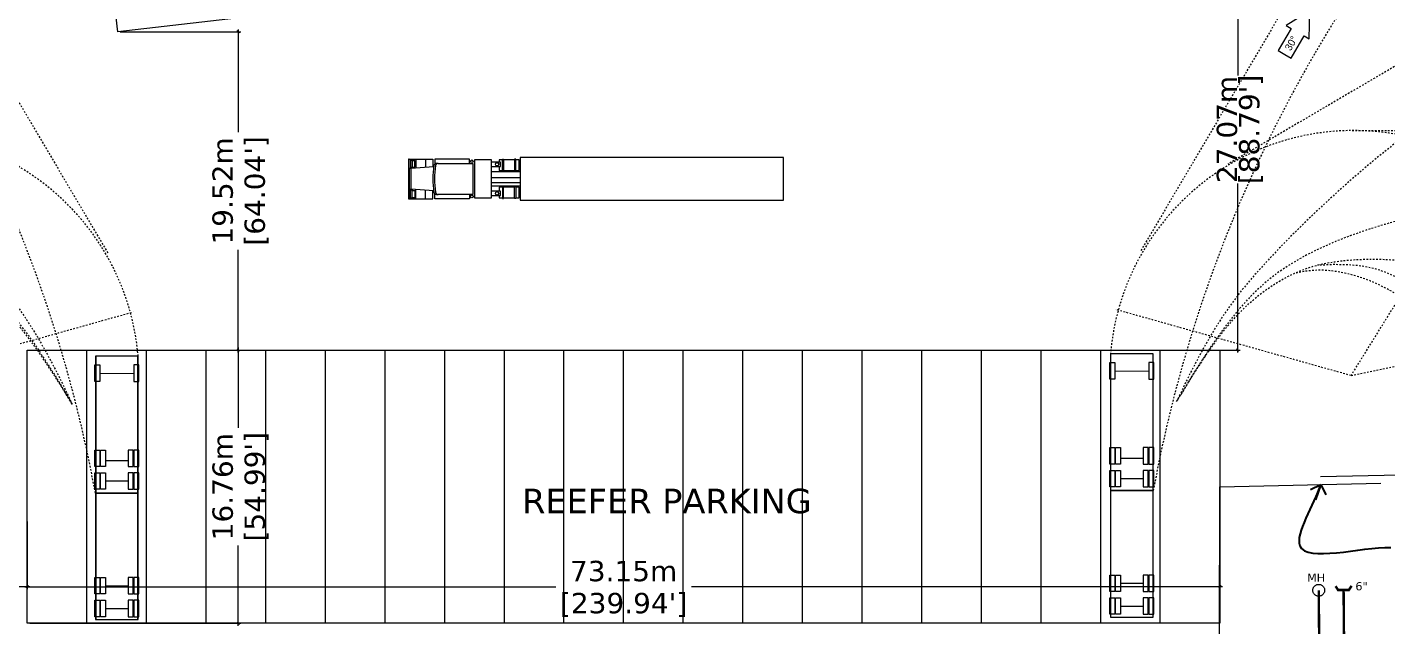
# Model space of a CAD drawing. Header units: metres. Extents: x 587 to 1372, y 780 to 1385.
# Drawn here: x 927.8 to 1011.2, y 855.9 to 892.7 of the extents above; entities that cross this region are included whole.
import ezdxf
from ezdxf.enums import TextEntityAlignment as Align

# ---------------------------------------------------------------- set-up
doc = ezdxf.new("R2010")
doc.units = ezdxf.units.M
for name, pattern in [('DASHDOT', [25.4, 12.7, -6.35, 0, -6.35]), ('DIVIDE2', [15.875, 6.35, -3.175, 0, -3.175, 0, -3.175]), ('HIDDEN', [0.375, 0.25, -0.125])]:
    doc.linetypes.add(name, pattern=pattern)
doc.layers.get('DEFPOINTS').update_dxf_attribs({"lineweight": 5})
for name, color, linetype, lineweight in [('SP_DET-TRUCK TURNING DIAGRAM', 81, 'Continuous', 5), ('SP_NEW FENCE', 171, 'FENCELINE2', 13), ('SP_PARKING', 160, 'Continuous', 9), ('SP_SERVICES_SAN_EXIST', 104, 'DIVIDE2', 13), ('SP_SERVICES_WATER_MAIN_EXIST', 104, 'DASHDOT', 13), ('SP_TEXT NEW', 32, 'Continuous', 15), ('SP_VEHICLES', 7, 'Continuous', 15), ('ST-GRID DIMS', 7, 'Continuous', 5)]:
    doc.layers.add(name, color=color, linetype=linetype, lineweight=lineweight)
doc.styles.add('DIMS BUILDING', font='verdana.ttf', dxfattribs={"height": 0.5})
doc.styles.add('SITE DIM TXT', font='verdana.ttf', dxfattribs={"height": 1.25})
doc.styles.add('SITE TEXT', font='GOTHIC.TTF', dxfattribs={"height": 60})
doc.linetypes.add('FENCELINE2', pattern='A,6.35,-2.54,[132,ltypeshp.shx,S=2.54,R=0,X=-2.54,Y=0],-2.54,25.4', length=36.83)
doc.dimstyles.new('MGC Dims GRID', dxfattribs={"dimtxt": 1.25, "dimasz": 0.15, "dimexe": 0.15, "dimexo": 0.15, "dimgap": 0, "dimtad": 0, "dimzin": 0, "dimdsep": 46, "dimtxsty": 'SITE DIM TXT', "dimblk": 'OBLIQUE', "dimcen": 0.15, "dimdle": 0.15, "dimclrd": 256, "dimclre": 256, "dimclrt": 256, "dimadec": 0, "dimazin": 0, "dimtfac": 1, "dimtofl": 0, "dimtmove": 2, "dimatfit": 2, "dimldrblk": 'OPEN90', "dimfxl": 1, "dimtolj": 1, "dimtzin": 0, "dimlwd": -1, "dimlwe": -1, "dimarcsym": 0})

# ---------------------------------------------------------------- blocks, each defined once
blk = doc.blocks.new('_Oblique')
at = {"color": 0, "linetype": 'ByBlock', "lineweight": -2}
blk.add_line((-0.5, -0.5), (0.5, 0.5), dxfattribs=at)
blk = doc.blocks.new('*D14')
at = {"layer": 'DEFPOINTS', "color": 0, "transparency": 16777216}
for p in [(927.8317615469253, 872.8652112296334), (940.775679354703, 872.8652112296334), (927.8317615469253, 856.1012112296335)]:
    blk.add_point(p, dxfattribs=at)
at = {"layer": 'ST-GRID DIMS', "transparency": 16777216}
for p, q in [((927.9817615469253, 872.8652112296334), (940.925679354703, 872.8652112296334)), ((940.775679354703, 873.0152112296333), (940.775679354703, 868.0928989395059)), ((940.775679354703, 855.9512112296335), (940.775679354703, 860.873523519761)), ((927.9817615469253, 856.1012112296335), (940.925679354703, 856.1012112296335))]:
    blk.add_line(p, q, dxfattribs=at)
at = {"layer": 'ST-GRID DIMS', "transparency": 16777216, "xscale": 0.15, "yscale": 0.15, "zscale": 0.15}
for p, rotation in [((940.775679354703, 872.8652112296334), 90), ((940.775679354703, 856.1012112296335), 270)]:
    blk.add_blockref('_Oblique', p, dxfattribs=dict(at, rotation=rotation))
at = {"layer": 'ST-GRID DIMS', "transparency": 16777216, "char_height": 1.25, "attachment_point": 5, "rotation": 90, "style": 'SITE DIM TXT'}
for s, insert in [('\\A1;16.76m', (939.8259144117884, 864.4832112296328)), ("\\A1;[54.99']", (941.8933422156834, 864.4832112296328))]:
    blk.add_mtext(s, dxfattribs=dict(at, insert=insert))
blk = doc.blocks.new('_Open90')
at = {"color": 0, "linetype": 'ByBlock', "lineweight": -2}
for p, q in [((0, 0), (-1, 0)), ((-0.5, 0.5), (0, 0)), ((0, 0), (-0.5, -0.5))]:
    blk.add_line(p, q, dxfattribs=at)
blk = doc.blocks.new('*D19')
at = {"layer": 'DEFPOINTS', "color": 0, "transparency": 16777216}
for p in [(933.3760250527012, 892.3893598426511), (933.3760250527012, 872.8652112296338), (940.7756793547053, 872.8652112296338)]:
    blk.add_point(p, dxfattribs=at)
at = {"layer": 'ST-GRID DIMS', "transparency": 16777216}
for p, q in [((933.5260250527011, 892.3893598426511), (940.9256793547053, 892.3893598426511)), ((940.7756793547053, 892.539359842651), (940.7756793547053, 886.2369732460148)), ((940.7756793547053, 872.7152112296338), (940.7756793547053, 879.0175978262699)), ((933.5260250527011, 872.8652112296338), (940.9256793547053, 872.8652112296338))]:
    blk.add_line(p, q, dxfattribs=at)
at = {"layer": 'ST-GRID DIMS', "transparency": 16777216, "xscale": 0.15, "yscale": 0.15, "zscale": 0.15}
for p, rotation in [((940.7756793547053, 892.3893598426511), 90), ((940.7756793547053, 872.8652112296338), 270)]:
    blk.add_blockref('_Oblique', p, dxfattribs=dict(at, rotation=rotation))
at = {"layer": 'ST-GRID DIMS', "transparency": 16777216, "char_height": 1.25, "attachment_point": 5, "rotation": 90, "style": 'SITE DIM TXT'}
for s, insert in [('\\A1;19.52m', (939.8246551774051, 882.6272855361418)), ("\\A1;[64.04']", (941.8933422156857, 882.6272855361418))]:
    blk.add_mtext(s, dxfattribs=dict(at, insert=insert))
blk = doc.blocks.new('*D20')
at = {"layer": 'DEFPOINTS', "color": 0, "transparency": 16777216}
for p in [(998.7697646494654, 899.9354610197432), (998.7697646494654, 872.8652112296334), (1002.07512374582, 872.8652112296334)]:
    blk.add_point(p, dxfattribs=at)
at = {"layer": 'ST-GRID DIMS', "transparency": 16777216}
for p, q in [((998.9197646494654, 899.9354610197432), (1002.22512374582, 899.9354610197432)), ((1002.07512374582, 900.0854610197432), (1002.07512374582, 889.7100238345606)), ((1002.07512374582, 872.7152112296334), (1002.07512374582, 883.0906484148159)), ((998.9197646494654, 872.8652112296334), (1002.22512374582, 872.8652112296334))]:
    blk.add_line(p, q, dxfattribs=at)
at = {"layer": 'ST-GRID DIMS', "transparency": 16777216, "xscale": 0.15, "yscale": 0.15, "zscale": 0.15}
for p, rotation in [((1002.07512374582, 899.9354610197432), 90), ((1002.07512374582, 872.8652112296334), 270)]:
    blk.add_blockref('_Oblique', p, dxfattribs=dict(at, rotation=rotation))
at = {"layer": 'ST-GRID DIMS', "transparency": 16777216, "char_height": 1.25, "attachment_point": 5, "rotation": 90, "style": 'SITE DIM TXT'}
for s, insert in [('\\A1;27.07m', (1001.42409956852, 886.4003361246877)), ("\\A1;[88.79']", (1002.892786606801, 886.4003361246877))]:
    blk.add_mtext(s, dxfattribs=dict(at, insert=insert))
blk = doc.blocks.new('*D28')
at = {"layer": 'DEFPOINTS', "color": 0, "transparency": 16777216}
for p in [(897.4141843222053, 862.4939296537813), (927.8317615469249, 862.4939296537813), (927.8317615469249, 858.346680820945)]:
    blk.add_point(p, dxfattribs=at)
at = {"layer": 'ST-GRID DIMS', "transparency": 16777216}
for p, q in [((897.4141843222053, 862.3439296537813), (897.4141843222053, 858.1966808209451)), ((927.8317615469249, 862.3439296537813), (927.8317615469249, 858.1966808209451)), ((897.2641843222053, 858.346680820945), (909.0132852246926, 858.346680820945)), ((927.9817615469249, 858.346680820945), (916.2326606444375, 858.346680820945))]:
    blk.add_line(p, q, dxfattribs=at)
at = {"layer": 'ST-GRID DIMS', "transparency": 16777216, "xscale": 0.15, "yscale": 0.15, "zscale": 0.15, "rotation": 180}
blk.add_blockref('_Oblique', (897.4141843222053, 858.346680820945), dxfattribs=at)
at = {"layer": 'ST-GRID DIMS', "transparency": 16777216, "xscale": 0.15, "yscale": 0.15, "zscale": 0.15}
blk.add_blockref('_Oblique', (927.8317615469249, 858.346680820945), dxfattribs=at)
at = {"layer": 'ST-GRID DIMS', "transparency": 16777216, "char_height": 1.25, "attachment_point": 5, "style": 'SITE DIM TXT'}
for s, insert in [('\\A1;30.42m', (912.622972934565, 859.2977049982452)), ("\\A1;[99.77']", (912.622972934565, 857.2290179599646))]:
    blk.add_mtext(s, dxfattribs=dict(at, insert=insert))
blk = doc.blocks.new('*D29')
at = {"layer": 'DEFPOINTS', "color": 0, "transparency": 16777216}
for p in [(927.8317615469249, 862.4939296537813), (1000.983558015386, 858.3520188800993), (1000.983558015386, 858.346680820945)]:
    blk.add_point(p, dxfattribs=at)
at = {"layer": 'ST-GRID DIMS', "transparency": 16777216}
for p, q in [((927.8317615469249, 862.3439296537813), (927.8317615469249, 858.1966808209451)), ((927.6817615469249, 858.346680820945), (960.2514643479788, 858.346680820945)), ((1001.133558015386, 858.346680820945), (968.5638552143321, 858.346680820945)), ((1000.983558015386, 858.2020188800993), (1000.983558015386, 858.1966808209451))]:
    blk.add_line(p, q, dxfattribs=at)
at = {"layer": 'ST-GRID DIMS', "transparency": 16777216, "xscale": 0.15, "yscale": 0.15, "zscale": 0.15, "rotation": 180}
blk.add_blockref('_Oblique', (927.8317615469249, 858.346680820945), dxfattribs=at)
at = {"layer": 'ST-GRID DIMS', "transparency": 16777216, "xscale": 0.15, "yscale": 0.15, "zscale": 0.15}
blk.add_blockref('_Oblique', (1000.983558015386, 858.346680820945), dxfattribs=at)
at = {"layer": 'ST-GRID DIMS', "transparency": 16777216, "char_height": 1.25, "attachment_point": 5, "style": 'SITE DIM TXT'}
for s, insert in [('\\A1;73.15m', (964.4076597811554, 859.2977049982452)), ("\\A1;[239.94']", (964.4076597811554, 857.2290179599646))]:
    blk.add_mtext(s, dxfattribs=dict(at, insert=insert))
blk = doc.blocks.new('DEGREE ARROW')
blk.add_lwpolyline([(6.864256570571525, 0.5086236483177581), (3.493845653794193, 2.326720361487856), (3.493845653794101, 1.525870944953228), (0, 1.525870944953274), (0, 0.5086236483177581), (0, -0.5086236483177581), (3.493845653794101, -0.5086236483177119), (3.493845653794193, -1.30947306485234)], close=True)
at = {"style": 'SITE TEXT'}
blk.add_attdef('DEGREE', text='', height=1, dxfattribs=at).set_placement((1.74692282689705, 0.508623648317759), align=Align.MIDDLE_CENTER)
blk = doc.blocks.new('*U56')
at = {"layer": 'SP_DET-TRUCK TURNING DIAGRAM', "linetype": 'HIDDEN', "ltscale": 0.001}
for p, q in [((11.4712317622234, 31.01242816314789), (1.83899350655156, 14.67790979958227)), ((24.14127004079091, 29.95730810960504), (7.197800911566446, 20.02326983868352)), ((14.81971018945296, 22.09290425531435), (36.29991463572151, 22.09290425531435)), ((14.75755286969434, 7.054224026647717), (17.75865072109991, 11.89188440953603)), ((14.75755286969434, 7.054224026647717), (0.3146063624808448, 11.10907765719821)), ((14.75755286969434, 7.054224026647717), (29.55637893030871, 10.17323570679309))]:
    blk.add_line(p, q, dxfattribs=at)
at = {"layer": 'SP_DET-TRUCK TURNING DIAGRAM'}
for p, q in [((0.2685219954837521, 7.348947255452003), (2.355170465718402, 7.332332054942526)), ((0.6178182178118732, 1.983780806508548), (2.005874243388462, 1.983780806508548)), ((0.6178182178118732, 0.7368263494645362), (2.005874243388462, 0.7368263494645362)), ((0.6178182178118732, -5.686089458176184), (2.005874243388462, -5.686089458176184)), ((0.6178182178118732, -7.082216237283546), (2.005874243388462, -7.082216237283546))]:
    blk.add_line(p, q, dxfattribs=at)
at = {"layer": 'SP_DET-TRUCK TURNING DIAGRAM', "linetype": 'HIDDEN', "ltscale": 0.001, "flags": 128}
for points in [[(25.71915446785715, 27.11744608053141), (23.35954822569988, 25.52565239651608), (21.38670548212735, 24.16614167025614), (19.74767527285235, 23.00561565044904), (18.38950663358787, 22.01077608579135), (17.25924860004625, 21.14832472498051), (16.30395020794072, 20.38496331671377), (15.4706604929836, 19.68739360968812), (14.70642849088767, 19.02231735259966), (13.96716195409613, 18.36194408665347), (13.24420350197147, 17.70051452307894), (12.53775447060684, 17.03777716561171), (11.84801619609493, 16.37348051798813), (11.17519001452865, 15.7073730839445), (10.51947726200092, 15.03920336721694), (9.881079274604417, 14.36871987154154), (9.260197388432289, 13.69567110065441), (8.655278189794899, 13.01447131964983), (8.05774926587219, 12.29819783905259), (7.457283454062008, 11.51459373074613), (6.843553591762202, 10.63140206661342), (6.206232516369937, 9.61636591853744), (5.534993065283516, 8.437228358401399), (4.819508075900103, 7.061732458088272), (4.049450385617774, 5.45762128948104)], [(36.65289691099315, 18.88816742241033), (33.04898002484128, 18.73150503237639), (29.99023787647934, 18.54468370396103), (27.40657524376388, 18.33086492732832), (25.22789690455147, 18.09321019264348), (23.38410763669913, 17.83488099007059), (21.80511221806341, 17.55903880977394), (20.42081542650089, 17.26884514191829), (19.16112203986813, 16.96746147666749), (17.96741188421515, 16.65677790061159), (16.82696497836446, 16.33359888603673), (15.7385363893311, 15.99345750165458), (14.70088118413059, 15.63188681617635), (13.71275442977844, 15.24441989831371), (12.77291119329016, 14.82658981677764), (11.88010654168124, 14.37392964027958), (11.03309554196676, 13.8819724375312), (10.22729979110636, 13.34129430687949), (9.4448070058354, 12.7226434652157), (8.664371432832695, 11.9918111590664), (7.864747318777745, 11.11458863495886), (7.024688910349596, 10.05676713941943), (6.122950454227293, 8.784137918975603), (5.138286197090338, 7.262492220153717), (4.04945038561732, 5.45762128948104)], [(4.049450385617774, 5.457621289480812), (4.803126514465248, 6.680966788788965), (5.472677580295795, 7.723979217089209), (6.069529976905187, 8.607337248731938), (6.605110098088517, 9.351719558068908), (7.090844337641784, 9.977804819450967), (7.538159089360079, 10.50627170722942), (7.958480747038948, 10.95779889575556), (8.363235704473254, 11.35306505938092), (8.761842449443293, 11.70962997716902), (9.15568784566176, 12.03257784703919), (9.544150850825872, 12.32387397162324), (9.926610422632393, 12.58548365355318), (10.30244551877854, 12.81937219546148), (10.6710350969613, 13.0275048999797), (11.03175811487745, 13.21184706974032), (11.38399353022419, 13.37436400737511), (11.72768959084237, 13.51695205804481), (12.06507170514806, 13.64123173702183), (12.39893457170092, 13.74875460210751), (12.7320728890611, 13.84107221110276), (13.06728135578828, 13.91973612180891), (13.4073546704426, 13.98629789202687), (13.75508753158374, 14.04230907955775), (14.11327463777161, 14.08932124220269), (14.48417589923679, 14.12854114708898), (14.8679120728923, 14.1597963986485), (15.26406912732205, 14.18256981063882), (15.67223303110927, 14.19634419681825), (16.09198975283857, 14.20060237094458), (16.52292526109272, 14.19482714677611), (16.96462552445632, 14.17850133807019), (17.41667651151238, 14.15110775858534), (17.87868144279696, 14.11224989886887), (18.35031254665296, 14.06201395662833), (18.83125930337519, 14.00060680636011), (19.3212111932587, 13.92823532256102), (19.81985769659855, 13.84510637972812), (20.32688829368931, 13.75142685235801), (20.84199246482626, 13.64740361494773), (21.364859690304, 13.5332435419939), (21.89642153807722, 13.40865356175527), (22.44257792673829, 13.27134081753798), (23.01047086253993, 13.11851250641053), (23.60724235173416, 12.9473758254403), (24.24003440057322, 12.75513797169583), (24.91598901530961, 12.53900614224517), (25.64224820219511, 12.29618753415639), (26.42595396748243, 12.02388934449732), (27.2789578997124, 11.71631909537427), (28.23194991658124, 11.35568560904539), (29.32032951807355, 10.92119803280684), (30.57949620417435, 10.39206551395478), (32.04484947486822, 9.74749719978513), (33.75178883014041, 8.966702237594518), (35.73571376997529, 8.028889774678646), (38.03202379435788, 6.913268958333902)], [(25.78962459270406, -8.812648073740093), (25.76331397802642, -7.69269137536503), (25.71705090100295, -6.682638105823571), (25.65386813442638, -5.769886855358891), (25.57679845109487, -4.941836214215073), (25.48887462380299, -4.18588477263711), (25.39312942534707, -3.489431120867266), (25.29259562852167, -2.839873849151445), (25.19030600612132, -2.22461154773373), (25.08861494767007, -1.632943652381982), (24.98716330959178, -1.061772980968271), (24.88491356503437, -0.5099031968902636), (24.78082818714938, 0.02386203645710339), (24.67386964908474, 0.5407190556761634), (24.56300042399198, 1.041864197371069), (24.44718298502085, 1.528493798145064), (24.32537980531924, 2.001804194600481), (24.19685929564184, 2.462739163443985), (24.0621136171485, 2.911232241787729), (23.92194086860218, 3.346964406844563), (23.77713914876949, 3.769616635830062), (23.62850655641341, 4.178869905957981), (23.47684119029691, 4.574405194441169), (23.32294114918477, 4.955903478496111), (23.16760453183997, 5.323045735333835), (23.01150972218056, 5.675725623874314), (22.85485624473586, 6.014687529846015), (22.69772390919024, 6.340888520680892), (22.54019252522812, 6.65528566381272), (22.38234190253024, 6.958836026673453), (22.22425185078282, 7.252496676696865), (22.06600217966661, 7.537224681314001), (21.90767269886965, 7.813977107958635), (21.74935651968372, 8.083405294009026), (21.59119995986657, 8.344937656626826), (21.43336263878336, 8.597696882919081), (21.27600417580106, 8.840805659994658), (21.11928419028663, 9.073386674959693), (20.96336230160887, 9.294562614922143), (20.80839812913291, 9.503456166989054), (20.65455129222573, 9.699190018269292), (20.50178188540303, 9.881298927314674), (20.34925190377544, 10.05096593845974), (20.19592381759685, 10.20978616748289), (20.04076009712662, 10.35935473016616), (19.88272321262048, 10.50126674228704), (19.72077563433595, 10.63711731962576), (19.55387983252876, 10.76850157796162), (19.38099827745646, 10.89701463307483), (19.20143928326797, 11.02398574811468), (19.01589453967063, 11.1496807757112), (18.82540158026677, 11.27409971586349), (18.63099793865513, 11.39724256857335), (18.43372114843805, 11.51910933383897), (18.23460874321245, 11.63970001166126), (18.03469825657885, 11.75901460204022), (17.83502722213962, 11.87705310497586), (17.63626072541228, 11.99377564242695), (17.43757405958058, 12.1089828241893), (17.23777006975251, 12.22243538201656), (17.03565160103062, 12.3338940476624), (16.83002149851745, 12.44311955288231), (16.61968260732101, 12.54987262943087), (16.40343777254202, 12.65391400906083), (16.18008983928485, 12.75500442352768), (15.94861457620937, 12.85284478783251), (15.70867944617748, 12.94689674996334), (15.46012483561208, 13.03656214115654), (15.20279113092874, 13.12124279264845), (14.93651871854672, 13.2003405356736), (14.66114798488525, 13.27325720146837), (14.37651931636356, 13.33939462126909), (14.08247309939725, 13.39815462631123), (13.77864472647525, 13.44850876247438), (13.46384961435615, 13.48770743421846), (13.13669818586277, 13.51257076064576), (12.79580086381975, 13.51991886086125), (12.43976807105537, 13.50657185396722), (12.06721023039063, 13.46934985906773), (11.67673776465381, 13.40507299526598), (11.26696109666955, 13.31056138166514)], [(36.44215105527292, -7.174037358584428), (35.15496832080134, -5.159099741702448), (34.09405265893474, -3.526569126192044), (33.22731678823038, -2.221934153370967), (32.52267342725099, -1.19068346455515), (31.94803529455385, -0.3783057010596167), (31.47131510869986, 0.2697104957969714), (31.06042558824993, 0.8078764847005004), (30.68327945176134, 1.290703624333219), (30.31298203737788, 1.763531849223909), (29.94340916158217, 2.235015397285679), (29.57362926043425, 2.704637082277259), (29.20271076999961, 3.171879717954653), (28.82972212634013, 3.636226118077502), (28.4537317655213, 4.09715909640363), (28.07380812360316, 4.554161466689948), (27.68901963665121, 5.006716042694279), (27.29859000138458, 5.454322877717459), (26.90236395714783, 5.896550983224188), (26.50034150393913, 6.33298661021945), (26.0925226417603, 6.763216009710959), (25.67890737061134, 7.186825432703699), (25.25949569049044, 7.603401130206294), (24.83428760139941, 8.012529353222817), (24.40328310333825, 8.413796352760983), (23.96672371334535, 8.806650463958249), (23.5258170166253, 9.189988358476512), (23.08201211541927, 9.562568792111051), (22.63675811197209, 9.923150520656236), (22.19150410852308, 10.27049229990553), (21.74769920731705, 10.6033528856542), (21.30679251059701, 10.92049103369482), (20.8702331206041, 11.22066549982264), (20.43918922872217, 11.50306448903393), (20.01370538288757, 11.76859400313333), (19.59354522017748, 12.01858949312827), (19.1784723776691, 12.25438641002711), (18.7682504924378, 12.47732020483454), (18.36264320156261, 12.68872632856073), (17.96141414211888, 12.88994023221039), (17.56432695118383, 13.08229736679186), (17.16761871466588, 13.26587763747193), (16.75342031380023, 13.43573876605296), (16.30033607865698, 13.5856829284985), (15.78697033929711, 13.70951230077208), (15.19192742579435, 13.80102905883541), (14.49381166820967, 13.85403537865204), (13.671227396615, 13.86233343618369), (12.70277894107494, 13.81972540739389)]]:
    blk.add_lwpolyline(points, dxfattribs=at)
at = {"layer": 'SP_DET-TRUCK TURNING DIAGRAM'}
for points in [[(2.623692461202154, 8.395684536878434), (0, 8.395684536878434), (0, 0), (2.623692461202154, 0)], [(-0.04280679537623655, 7.853565266839723), (0.2685219954837521, 7.853565266839723), (0.2685219954837521, 6.844329244064284), (-0.04280679537623655, 6.844329244064284)], [(2.66649925657839, 7.853565266839723), (2.355170465718402, 7.853565266839723), (2.355170465718402, 6.844329244064284), (2.66649925657839, 6.844329244064284)], [(-0.04280679537623655, 2.637571139959618), (0.2685219954837521, 2.637571139959618), (0.2685219954837521, 1.628335117183269), (-0.04280679537623655, 1.628335117183269)], [(0.3064894269518845, 2.637571139959618), (0.6178182178118732, 2.637571139959618), (0.6178182178118732, 1.628335117183269), (0.3064894269518845, 1.628335117183269)], [(2.31720303424845, 2.637571139959618), (2.005874243388462, 2.637571139959618), (2.005874243388462, 1.628335117183269), (2.31720303424845, 1.628335117183269)], [(2.66649925657839, 2.637571139959618), (2.355170465718402, 2.637571139959618), (2.355170465718402, 1.628335117183269), (2.66649925657839, 1.628335117183269)], [(-0.04280679537623655, 1.241444360852256), (0.2685219954837521, 1.241444360852256), (0.2685219954837521, 0.2322083380759068), (-0.04280679537623655, 0.2322083380759068)], [(0.3064894269518845, 1.241444360852256), (0.6178182178118732, 1.241444360852256), (0.6178182178118732, 0.2322083380759068), (0.3064894269518845, 0.2322083380759068)], [(2.31720303424845, 1.241444360852256), (2.005874243388462, 1.241444360852256), (2.005874243388462, 0.2322083380759068), (2.31720303424845, 0.2322083380759068)], [(2.66649925657839, 1.241444360852256), (2.355170465718402, 1.241444360852256), (2.355170465718402, 0.2322083380759068), (2.66649925657839, 0.2322083380759068)], [(2.623692461202154, 0), (0, 0), (0, -7.762645202192516), (2.623692461202154, -7.762645202192516)], [(-0.04280679537623655, -5.181471446788464), (0.2685219954837521, -5.181471446788464), (0.2685219954837521, -6.190707469563904), (-0.04280679537623655, -6.190707469563904)], [(0.3064894269518845, -5.181471446788464), (0.6178182178118732, -5.181471446788464), (0.6178182178118732, -6.190707469563904), (0.3064894269518845, -6.190707469563904)], [(2.31720303424845, -5.181471446788464), (2.005874243388462, -5.181471446788464), (2.005874243388462, -6.190707469563904), (2.31720303424845, -6.190707469563904)], [(2.66649925657839, -5.181471446788464), (2.355170465718402, -5.181471446788464), (2.355170465718402, -6.190707469563904), (2.66649925657839, -6.190707469563904)], [(-0.04280679537623655, -6.577598225895827), (0.2685219954837521, -6.577598225895827), (0.2685219954837521, -7.586834248671266), (-0.04280679537623655, -7.586834248671266)], [(0.3064894269518845, -6.577598225895827), (0.6178182178118732, -6.577598225895827), (0.6178182178118732, -7.586834248671266), (0.3064894269518845, -7.586834248671266)], [(2.31720303424845, -6.577598225895827), (2.005874243388462, -6.577598225895827), (2.005874243388462, -7.586834248671266), (2.31720303424845, -7.586834248671266)], [(2.66649925657839, -6.577598225895827), (2.355170465718402, -6.577598225895827), (2.355170465718402, -7.586834248671266), (2.66649925657839, -7.586834248671266)]]:
    blk.add_lwpolyline(points, close=True, dxfattribs=at)
at = {"layer": 'SP_DET-TRUCK TURNING DIAGRAM', "linetype": 'HIDDEN', "ltscale": 0.001}
for centre, radius, start, end in [((84.3063133014382, -14.92007122780205), 83.03408380160218, 147.6386526761316, 169.6485230624685), ((14.91750854134807, 7.11889600200584), 14.97204895944344, 359.634402272957, 175.1079806249252)]:
    blk.add_arc(centre, radius, start, end, dxfattribs=at)
at = {"layer": 'SP_DET-TRUCK TURNING DIAGRAM', "xscale": 0.45, "yscale": 0.45, "zscale": 0.45, "rotation": 59.99999999999999}
blk.add_blockref('DEGREE ARROW', (10.88664411839636, 26.64799041837978), dxfattribs=at).add_auto_attribs({'DEGREE': '30°'})
blk = doc.blocks.new('*U50')
at = {"layer": 'SP_DET-TRUCK TURNING DIAGRAM', "linetype": 'HIDDEN', "ltscale": 0.001}
for p, q in [((-8.847539301023062, 31.01242816314789), (0.7846989546487748, 14.67790979958227)), ((-12.133860408494, 7.054224026647717), (2.30908609871949, 11.10907765719821))]:
    blk.add_line(p, q, dxfattribs=at)
at = {"layer": 'SP_DET-TRUCK TURNING DIAGRAM'}
for p, q in [((0.2685219954837521, 7.348947255452003), (2.355170465718402, 7.332332054942526)), ((0.6178182178118732, 1.983780806508548), (2.005874243388462, 1.983780806508548)), ((0.6178182178118732, 0.7368263494645362), (2.005874243388462, 0.7368263494645362)), ((0.6178182178118732, -5.686089458176184), (2.005874243388462, -5.686089458176184)), ((0.6178182178118732, -7.082216237283546), (2.005874243388462, -7.082216237283546))]:
    blk.add_line(p, q, dxfattribs=at)
at = {"layer": 'SP_DET-TRUCK TURNING DIAGRAM', "linetype": 'HIDDEN', "ltscale": 0.001, "flags": 128}
for points in [[(-23.09546200665682, 27.11744608053141), (-20.73585576449955, 25.52565239651608), (-18.76301302092702, 24.16614167025614), (-17.12398281165201, 23.00561565044904), (-15.76581417238754, 22.01077608579135), (-14.63555613884591, 21.14832472498051), (-13.68025774674038, 20.38496331671377), (-12.84696803178326, 19.68739360968812), (-12.08273602968734, 19.02231735259966), (-11.34346949289579, 18.36194408665347), (-10.62051104077113, 17.70051452307894), (-9.914062009406507, 17.03777716561171), (-9.224323734894597, 16.37348051798813), (-8.551497553328318, 15.7073730839445), (-7.895784800800584, 15.03920336721694), (-7.257386813404082, 14.36871987154154), (-6.636504927231954, 13.69567110065441), (-6.031585728594564, 13.01447131964983), (-5.434056804671854, 12.29819783905259), (-4.833590992861673, 11.51459373074613), (-4.219861130561867, 10.63140206661342), (-3.582540055169602, 9.61636591853744), (-2.911300604083181, 8.437228358401399), (-2.195815614699768, 7.061732458088272), (-1.425757924417439, 5.45762128948104)], [(-34.02920444979281, 18.88816742241033), (-30.42528756364095, 18.73150503237639), (-27.36654541527901, 18.54468370396103), (-24.78288278256355, 18.33086492732832), (-22.60420444335114, 18.09321019264348), (-20.76041517549879, 17.83488099007059), (-19.18141975686308, 17.55903880977394), (-17.79712296530056, 17.26884514191829), (-16.5374295786678, 16.96746147666749), (-15.34371942301482, 16.65677790061159), (-14.20327251716412, 16.33359888603673), (-13.11484392813077, 15.99345750165458), (-12.07718872293026, 15.63188681617635), (-11.08906196857811, 15.24441989831371), (-10.14921873208982, 14.82658981677764), (-9.256414080480909, 14.37392964027958), (-8.409403080766424, 13.8819724375312), (-7.603607329906026, 13.34129430687949), (-6.821114544635066, 12.7226434652157), (-6.04067897163236, 11.9918111590664), (-5.24105485757741, 11.11458863495886), (-4.400996449149261, 10.05676713941943), (-3.499257993026959, 8.784137918975603), (-2.514593735890003, 7.262492220153717), (-1.425757924416985, 5.45762128948104)], [(-1.425757924417439, 5.457621289480812), (-2.179434053264913, 6.680966788788965), (-2.84898511909546, 7.723979217089209), (-3.445837515704852, 8.607337248731938), (-3.981417636888182, 9.351719558068908), (-4.467151876441449, 9.977804819450967), (-4.914466628159744, 10.50627170722942), (-5.334788285838613, 10.95779889575556), (-5.739543243272919, 11.35306505938092), (-6.138149988242958, 11.70962997716902), (-6.531995384461425, 12.03257784703919), (-6.920458389625537, 12.32387397162324), (-7.302917961432058, 12.58548365355318), (-7.678753057578206, 12.81937219546148), (-8.04734263576097, 13.0275048999797), (-8.408065653677113, 13.21184706974032), (-8.760301069023853, 13.37436400737511), (-9.103997129642039, 13.51695205804481), (-9.441379243947722, 13.64123173702183), (-9.775242110500585, 13.74875460210751), (-10.10838042786077, 13.84107221110276), (-10.44358889458795, 13.91973612180891), (-10.78366220924227, 13.98629789202687), (-11.13139507038341, 14.04230907955775), (-11.48958217657128, 14.08932124220269), (-11.86048343803645, 14.12854114708898), (-12.24421961169196, 14.1597963986485), (-12.64037666612171, 14.18256981063882), (-13.04854056990894, 14.19634419681825), (-13.46829729163824, 14.20060237094458), (-13.89923279989239, 14.19482714677611), (-14.34093306325599, 14.17850133807019), (-14.79298405031204, 14.15110775858534), (-15.25498898159663, 14.11224989886887), (-15.72662008545262, 14.06201395662833), (-16.20756684217486, 14.00060680636011), (-16.69751873205837, 13.92823532256102), (-17.19616523539821, 13.84510637972812), (-17.70319583248897, 13.75142685235801), (-18.21830000362593, 13.64740361494773), (-18.74116722910367, 13.5332435419939), (-19.27272907687689, 13.40865356175527), (-19.81888546553796, 13.27134081753798), (-20.3867784013396, 13.11851250641053), (-20.98354989053382, 12.9473758254403), (-21.61634193937289, 12.75513797169583), (-22.29229655410927, 12.53900614224517), (-23.01855574099477, 12.29618753415639), (-23.80226150628209, 12.02388934449732), (-24.65526543851206, 11.71631909537427), (-25.60825745538091, 11.35568560904539), (-26.69663705687321, 10.92119803280684), (-27.95580374297401, 10.39206551395478), (-29.42115701366788, 9.74749719978513), (-31.12809636894008, 8.966702237594518), (-33.11202130877496, 8.028889774678646), (-35.40833133315755, 6.913268958333902)]]:
    blk.add_lwpolyline(points, dxfattribs=at)
at = {"layer": 'SP_DET-TRUCK TURNING DIAGRAM'}
for points in [[(2.623692461202154, 8.395684536878434), (0, 8.395684536878434), (0, 0), (2.623692461202154, 0)], [(-0.04280679537623655, 7.853565266839723), (0.2685219954837521, 7.853565266839723), (0.2685219954837521, 6.844329244064284), (-0.04280679537623655, 6.844329244064284)], [(2.66649925657839, 7.853565266839723), (2.355170465718402, 7.853565266839723), (2.355170465718402, 6.844329244064284), (2.66649925657839, 6.844329244064284)], [(-0.04280679537623655, 2.637571139959618), (0.2685219954837521, 2.637571139959618), (0.2685219954837521, 1.628335117183269), (-0.04280679537623655, 1.628335117183269)], [(0.3064894269518845, 2.637571139959618), (0.6178182178118732, 2.637571139959618), (0.6178182178118732, 1.628335117183269), (0.3064894269518845, 1.628335117183269)], [(2.31720303424845, 2.637571139959618), (2.005874243388462, 2.637571139959618), (2.005874243388462, 1.628335117183269), (2.31720303424845, 1.628335117183269)], [(2.66649925657839, 2.637571139959618), (2.355170465718402, 2.637571139959618), (2.355170465718402, 1.628335117183269), (2.66649925657839, 1.628335117183269)], [(-0.04280679537623655, 1.241444360852256), (0.2685219954837521, 1.241444360852256), (0.2685219954837521, 0.2322083380759068), (-0.04280679537623655, 0.2322083380759068)], [(0.3064894269518845, 1.241444360852256), (0.6178182178118732, 1.241444360852256), (0.6178182178118732, 0.2322083380759068), (0.3064894269518845, 0.2322083380759068)], [(2.31720303424845, 1.241444360852256), (2.005874243388462, 1.241444360852256), (2.005874243388462, 0.2322083380759068), (2.31720303424845, 0.2322083380759068)], [(2.66649925657839, 1.241444360852256), (2.355170465718402, 1.241444360852256), (2.355170465718402, 0.2322083380759068), (2.66649925657839, 0.2322083380759068)], [(2.623692461202154, 0), (0, 0), (0, -7.762645202192516), (2.623692461202154, -7.762645202192516)], [(-0.04280679537623655, -5.181471446788464), (0.2685219954837521, -5.181471446788464), (0.2685219954837521, -6.190707469563904), (-0.04280679537623655, -6.190707469563904)], [(0.3064894269518845, -5.181471446788464), (0.6178182178118732, -5.181471446788464), (0.6178182178118732, -6.190707469563904), (0.3064894269518845, -6.190707469563904)], [(2.31720303424845, -5.181471446788464), (2.005874243388462, -5.181471446788464), (2.005874243388462, -6.190707469563904), (2.31720303424845, -6.190707469563904)], [(2.66649925657839, -5.181471446788464), (2.355170465718402, -5.181471446788464), (2.355170465718402, -6.190707469563904), (2.66649925657839, -6.190707469563904)], [(-0.04280679537623655, -6.577598225895827), (0.2685219954837521, -6.577598225895827), (0.2685219954837521, -7.586834248671266), (-0.04280679537623655, -7.586834248671266)], [(0.3064894269518845, -6.577598225895827), (0.6178182178118732, -6.577598225895827), (0.6178182178118732, -7.586834248671266), (0.3064894269518845, -7.586834248671266)], [(2.31720303424845, -6.577598225895827), (2.005874243388462, -6.577598225895827), (2.005874243388462, -7.586834248671266), (2.31720303424845, -7.586834248671266)], [(2.66649925657839, -6.577598225895827), (2.355170465718402, -6.577598225895827), (2.355170465718402, -7.586834248671266), (2.66649925657839, -7.586834248671266)]]:
    blk.add_lwpolyline(points, close=True, dxfattribs=at)
at = {"layer": 'SP_DET-TRUCK TURNING DIAGRAM', "linetype": 'HIDDEN', "ltscale": 0.001}
for centre, radius, start, end in [((-81.68262084023786, -14.92007122780205), 83.03408380160218, 10.3514769375315, 32.36134732386846), ((-12.29381608014774, 7.11889600200584), 14.97204895944344, 4.892019375074774, 180.365597727043)]:
    blk.add_arc(centre, radius, start, end, dxfattribs=at)
blk = doc.blocks.new('*U68')
at = {"linetype": 'Continuous'}
for p, q in [((97.2952298023472, 86.0866059116371, 3.021470429182079), (97.2952298023472, 83.66023228526342, 3.021470429182079)), ((97.34797705509436, 86.0866059116371, 3.021470429182079), (97.2952298023472, 86.0866059116371, 3.021470429182079)), ((97.34797705509436, 83.66023228526342, 3.021470429182079), (97.34797705509436, 86.0866059116371, 3.021470429182079)), ((97.34797705509436, 86.0866059116371, 3.021470429182079), (98.79852650564385, 86.0866059116371, 3.021470429182079)), ((97.42709793421545, 86.0866059116371, 3.021470429182079), (97.42709793421545, 85.50638613141723, 3.021470429182079)), ((97.69083419795152, 86.00748503251612, 3.021470429182079), (97.42709793421545, 86.0602322852634, 3.021470429182079)), ((97.42709793421545, 86.0602322852634, 3.021470429182079), (97.53259243970979, 86.00748503251612, 3.021470429182079)), ((97.53259243970979, 86.00748503251612, 3.021470429182079), (97.53259243970979, 85.5855070105381, 3.021470429182079)), ((97.53259243970979, 86.00748503251612, 3.021470429182079), (97.69083419795152, 86.00748503251612, 3.021470429182079)), ((97.69083419795152, 85.5855070105381, 3.021470429182079), (97.69083419795152, 86.00748503251612, 3.021470429182079)), ((97.74358145069891, 86.0866059116371, 3.021470429182079), (97.74358145069891, 85.53275975779093, 3.021470429182079)), ((98.35017485729213, 86.0866059116371, 3.021470429182079), (98.35017485729213, 85.5855070105381, 3.021470429182079)), ((98.79852650564385, 86.0866059116371, 3.021470429182079), (98.79852650564385, 85.61188063691179, 3.021470429182079)), ((101.0501116157229, 86.08660591163618, 3.021470429182079), (98.90402101113841, 86.0866059116371, 3.021470429182079)), ((98.90402101113841, 86.0866059116371, 3.021470429182079), (98.90402101113841, 85.7964960215271, 3.021470429182079)), ((101.0501116157229, 85.82286964789989, 3.021470429182079), (101.0501116157229, 86.08660591163618, 3.021470429182079)), ((101.3402215058329, 86.0338586588889, 3.021470429182079), (101.3402215058329, 83.71297953800979, 3.021470429182079)), ((102.3951665607779, 86.0338586588889, 3.021470429182079), (101.3402215058329, 86.0338586588889, 3.021470429182079)), ((102.3951665607779, 83.71297953800979, 3.021470429182079), (102.3951665607779, 86.0338586588889, 3.021470429182079)), ((102.9336506809866, 85.90911881422505, 3.021470429182079), (102.3951697159403, 85.90911881422505, 3.021470429182079)), ((103.0682709222469, 86.04373905548664, 3.021470429182079), (102.8663374051935, 86.04373905548664, 3.021470429182079)), ((102.8663374051935, 86.04373905548664, 3.021470429182079), (102.8663374051935, 85.90911881422505, 3.021470429182079)), ((102.9336506809866, 85.63987833170324, 3.021470429182079), (102.9336506809866, 85.90911881422505, 3.021470429182079)), ((103.0682709222469, 85.3523625476023, 3.021470429182079), (103.0682709222469, 86.07739411580133, 3.021470429182079)), ((103.0682709222469, 86.07739411580133, 3.021470429182079), (103.1355810428777, 86.07739411580133, 3.021470429182079)), ((103.1355810428777, 86.07739411580133, 3.021470429182079), (103.1355810428777, 85.3523625476023, 3.021470429182079)), ((103.8086759388611, 86.04373905548664, 3.021470429182079), (103.1355810428777, 86.04373905548664, 3.021470429182079)), ((103.8086759388611, 86.07739411580133, 3.021470429182079), (103.8086759388611, 85.3523625476023, 3.021470429182079)), ((103.8759860594919, 86.07739411580133, 3.021470429182079), (103.8086759388611, 86.07739411580133, 3.021470429182079)), ((103.8759860594919, 85.3523625476023, 3.021470429182079), (103.8759860594919, 86.07739411580133, 3.021470429182079)), ((104.0779195765451, 86.04373905548664, 3.021470429182079), (103.8759860594919, 86.04373905548664, 3.021470429182079)), ((104.0779195765451, 85.38601760791835, 3.021470429182079), (104.0779195765451, 86.04373905548664, 3.021470429182079)), ((120.2996618037021, 86.17835929674823, 3.021470429182079), (104.1452298023473, 86.17835929674823, 3.021470429182079)), ((104.1452298023473, 86.17835929674823, 3.021470429182079), (104.1452298023473, 83.5783592967482, 3.021470429182079)), ((120.2996618037021, 83.5783592967482, 3.021470429182079), (120.2996618037021, 86.17835929674823, 3.021470429182079)), ((97.34797705509436, 85.50638613141723, 3.021470429182079), (97.34797705509436, 84.24045206548317, 3.021470429182079)), ((97.45347156058892, 85.50638613141723, 3.021470429182079), (97.34797705509436, 85.50638613141723, 3.021470429182079)), ((97.53259243970979, 85.5855070105381, 3.021470429182079), (97.42709793421545, 85.53275975779093, 3.021470429182079)), ((98.82490013201755, 85.61188063691179, 3.021470429182079), (97.45347156058892, 85.50638613141723, 3.021470429182079)), ((97.45347156058892, 85.54594657097766, 3.021470429182079), (97.69083419795152, 85.5855070105381, 3.021470429182079)), ((97.45347156058892, 84.24045206548317, 3.021470429182079), (97.45347156058892, 85.50638613141723, 3.021470429182079)), ((97.53259243970979, 85.5855070105381, 3.021470429182079), (97.69083419795152, 85.5855070105381, 3.021470429182079)), ((99.11501002212754, 85.8228696479008, 3.021470429182079), (99.00951551663297, 85.8228696479008, 3.021470429182079)), ((99.11501002212754, 85.8228696479008, 3.021470429182079), (101.2347270003384, 85.82286964789989, 3.021470429182079)), ((101.2347270003384, 85.82286964789989, 3.021470429182079), (101.2347270003384, 83.9239685489988, 3.021470429182079)), ((102.3951665607779, 85.31870748728761, 3.021470429182079), (104.1452298023473, 85.31870748728761, 3.021470429182079)), ((102.3951697159403, 85.63987833170324, 3.021470429182079), (102.9336506809866, 85.63987833170324, 3.021470429182079)), ((102.8663374051935, 85.63987833170324, 3.021470429182079), (102.8663374051935, 85.38601760791835, 3.021470429182079)), ((102.8663374051935, 85.38601760791835, 3.021470429182079), (103.0682709222469, 85.38601760791835, 3.021470429182079)), ((103.1355810428777, 85.3523625476023, 3.021470429182079), (103.0682709222469, 85.3523625476023, 3.021470429182079)), ((103.1355810428777, 85.38601760791835, 3.021470429182079), (103.8086759388611, 85.38601760791835, 3.021470429182079)), ((103.8086759388611, 85.3523625476023, 3.021470429182079), (103.8759860594919, 85.3523625476023, 3.021470429182079)), ((103.8759860594919, 85.38601760791835, 3.021470429182079), (104.0779195765451, 85.38601760791835, 3.021470429182079)), ((97.34797705509436, 84.24045206548317, 3.021470429182079), (97.45347156058892, 84.24045206548317, 3.021470429182079)), ((97.42709793421545, 83.66023228526342, 3.021470429182079), (97.42709793421545, 84.24045206548317, 3.021470429182079)), ((98.82490013201755, 84.13495755998872, 3.021470429182079), (97.45347156058892, 84.24045206548317, 3.021470429182079)), ((102.3951665607779, 84.9667771253952, 3.021470429182079), (104.1452298023473, 84.9667771253952, 3.021470429182079)), ((104.1452298023473, 84.63994146809989, 3.021470429182079), (102.3951665607779, 84.63994146809989, 3.021470429182079)), ((104.1452298023473, 84.43801110620893, 3.021470429182079), (102.3951665607779, 84.43801110620893, 3.021470429182079)), ((103.0682709222469, 84.37070098557808, 3.021470429182079), (102.8663374051935, 84.37070098557808, 3.021470429182079)), ((102.8663374051935, 84.37070098557808, 3.021470429182079), (102.8663374051935, 84.11684026179319, 3.021470429182079)), ((103.0682709222469, 84.40435604589277, 3.021470429182079), (103.0682709222469, 83.67932447769374, 3.021470429182079)), ((103.1355810428777, 84.40435604589277, 3.021470429182079), (103.0682709222469, 84.40435604589277, 3.021470429182079)), ((103.1355810428777, 83.67932447769374, 3.021470429182079), (103.1355810428777, 84.40435604589277, 3.021470429182079)), ((103.8086759388611, 84.37070098557808, 3.021470429182079), (103.1355810428777, 84.37070098557808, 3.021470429182079)), ((103.8086759388611, 83.67932447769374, 3.021470429182079), (103.8086759388611, 84.40435604589277, 3.021470429182079)), ((103.8086759388611, 84.40435604589277, 3.021470429182079), (103.8759860594919, 84.40435604589277, 3.021470429182079)), ((103.8759860594919, 84.40435604589277, 3.021470429182079), (103.8759860594919, 83.67932447769374, 3.021470429182079)), ((104.0779195765451, 84.37070098557808, 3.021470429182079), (103.8759860594919, 84.37070098557808, 3.021470429182079)), ((104.0779195765451, 83.71297953800979, 3.021470429182079), (104.0779195765451, 84.37070098557808, 3.021470429182079)), ((97.2952298023472, 83.66023228526342, 3.021470429182079), (97.34797705509436, 83.66023228526342, 3.021470429182079)), ((97.34797705509436, 83.66023228526342, 3.021470429182079), (98.79852650564385, 83.66023228526342, 3.021470429182079)), ((97.53259243970979, 84.1613311863623, 3.021470429182079), (97.42709793421545, 84.21407843910958, 3.021470429182079)), ((97.42709793421545, 83.686605911637, 3.021470429182079), (97.53259243970979, 83.73935316438428, 3.021470429182079)), ((97.69083419795152, 83.73935316438428, 3.021470429182079), (97.42709793421545, 83.686605911637, 3.021470429182079)), ((97.45347156058892, 84.20089162592274, 3.021470429182079), (97.69083419795152, 84.1613311863623, 3.021470429182079)), ((97.53259243970979, 83.73935316438428, 3.021470429182079), (97.53259243970979, 84.1613311863623, 3.021470429182079)), ((97.53259243970979, 84.1613311863623, 3.021470429182079), (97.69083419795152, 84.1613311863623, 3.021470429182079)), ((97.53259243970979, 83.73935316438428, 3.021470429182079), (97.69083419795152, 83.73935316438428, 3.021470429182079)), ((97.69083419795152, 84.1613311863623, 3.021470429182079), (97.69083419795152, 83.73935316438428, 3.021470429182079)), ((97.74358145069891, 83.66023228526342, 3.021470429182079), (97.74358145069891, 84.21407843910958, 3.021470429182079)), ((98.35017485729213, 83.66023228526342, 3.021470429182079), (98.35017485729213, 84.1613311863623, 3.021470429182079)), ((98.79852650564385, 83.66023228526342, 3.021470429182079), (98.79852650564385, 84.13495755998872, 3.021470429182079)), ((98.90402101113841, 83.66023228526342, 3.021470429182079), (98.90402101113841, 83.9503421753733, 3.021470429182079)), ((101.0501116157229, 83.66023228526251, 3.021470429182079), (98.90402101113841, 83.66023228526342, 3.021470429182079)), ((99.00951551663297, 83.92396854899971, 3.021470429182079), (99.11501002212754, 83.92396854899971, 3.021470429182079)), ((101.2347270003384, 83.9239685489988, 3.021470429182079), (99.11501002212754, 83.92396854899971, 3.021470429182079)), ((101.0501116157229, 83.9239685489988, 3.021470429182079), (101.0501116157229, 83.66023228526251, 3.021470429182079)), ((101.3402215058329, 83.71297953800979, 3.021470429182079), (102.3951665607779, 83.71297953800979, 3.021470429182079)), ((102.9336506809866, 84.11684026179319, 3.021470429182079), (102.3951697159403, 84.11684026179319, 3.021470429182079)), ((102.3951697159403, 83.84759977927001, 3.021470429182079), (102.9336506809866, 83.84759977927001, 3.021470429182079)), ((102.8663374051935, 83.84759977927001, 3.021470429182079), (102.8663374051935, 83.71297953800979, 3.021470429182079)), ((102.8663374051935, 83.71297953800979, 3.021470429182079), (103.0682709222469, 83.71297953800979, 3.021470429182079)), ((102.9336506809866, 83.84759977927001, 3.021470429182079), (102.9336506809866, 84.11684026179319, 3.021470429182079)), ((103.0682709222469, 83.67932447769374, 3.021470429182079), (103.1355810428777, 83.67932447769374, 3.021470429182079)), ((103.1355810428777, 83.71297953800979, 3.021470429182079), (103.8086759388611, 83.71297953800979, 3.021470429182079)), ((103.8759860594919, 83.67932447769374, 3.021470429182079), (103.8086759388611, 83.67932447769374, 3.021470429182079)), ((103.8759860594919, 83.71297953800979, 3.021470429182079), (104.0779195765451, 83.71297953800979, 3.021470429182079)), ((104.1452298023473, 83.5783592967482, 3.021470429182079), (120.2996618037021, 83.5783592967482, 3.021470429182079))]:
    blk.add_line(p, q, dxfattribs=at)
for centre, radius in [((101.1819797475912, 85.95473777976804, 3.021470429182079), 0.07912087912087913), ((102.731717163932, 85.77449857296347, 3.021470429182079), 0.1009651809460247), ((101.1819797475912, 83.79210041713065, 3.021470429182079), 0.07912087912087913), ((102.731717163932, 83.9822200205316, 3.021470429182079), 0.1009651809460247)]:
    blk.add_circle(centre, radius, dxfattribs=at)
for centre, radius, start, end in [((103.7567828517977, 84.8734190984502, 3.021470429182079), 4.970988461538461, 170.5376999999966, 189.4623000000033), ((99.00951551663297, 85.66462788965907, 3.021470429182079), 0.1582417582417583, 89.99997999999799, 170.5376999999966), ((103.8622776045449, 84.8734190984502, 3.021470429182079), 4.970988461538461, 170.5376999999966, 189.4623000000033), ((99.11501002212754, 85.66462788965907, 3.021470429182079), 0.1582417582417583, 89.99997999999799, 170.5376999999966), ((99.00951551663297, 84.08221030724144, 3.021470429182079), 0.1582417582417583, 189.4629000000017, 270), ((99.11501002212754, 84.08221030724144, 3.021470429182079), 0.1582417582417583, 189.4629000000017, 270)]:
    blk.add_arc(centre, radius, start, end, dxfattribs=at)

msp = doc.modelspace()

# ---------------------------------------------------------------- linework, layer by layer
at = {"layer": 'SP_NEW FENCE'}
msp.add_line((1007.156820996235, 865.1056120886673), (1012.042569097154, 865.2170941841522), dxfattribs=at)
at = {"layer": 'SP_NEW FENCE', "ltscale": 0.1}
for p, q in [((1000.957137479896, 854.9149712249373), (1000.983761546925, 864.483211229633)), ((1000.983761546925, 864.483211229633), (1010.857074075497, 864.7084986466936))]:
    msp.add_line(p, q, dxfattribs=at)
at = {"layer": 'SP_PARKING'}
for p, q in [((927.8317615469249, 856.101211229633), (927.8317615469249, 872.8652112296329)), ((931.4893615469249, 856.101211229633), (931.4893615469249, 872.8652112296329)), ((935.1469615469249, 856.101211229633), (935.1469615469249, 872.8652112296329)), ((938.8045615469249, 856.101211229633), (938.8045615469249, 872.865211229633)), ((942.4621615469249, 856.101211229633), (942.4621615469249, 872.865211229633)), ((946.1197615469249, 856.101211229633), (946.1197615469249, 872.865211229633)), ((949.7773615469249, 856.101211229633), (949.7773615469249, 872.865211229633)), ((953.4349615469249, 856.101211229633), (953.4349615469249, 872.8652112296329)), ((957.0925615469249, 856.101211229633), (957.0925615469249, 872.8652112296329)), ((960.7501615469249, 856.101211229633), (960.7501615469249, 872.8652112296329)), ((964.4077615469249, 856.101211229633), (964.4077615469249, 872.8652112296329)), ((968.0653615469249, 856.101211229633), (968.0653615469249, 872.8652112296329)), ((971.7229615469249, 856.101211229633), (971.7229615469249, 872.8652112296329)), ((975.3805615469249, 856.101211229633), (975.3805615469249, 872.8652112296329)), ((979.0381615469249, 856.101211229633), (979.0381615469249, 872.8652112296329)), ((982.6957615469249, 856.101211229633), (982.6957615469249, 872.8652112296329)), ((986.3533615469249, 856.101211229633), (986.3533615469249, 872.8652112296329)), ((990.0109615469249, 856.101211229633), (990.0109615469249, 872.8652112296329)), ((993.6685615469249, 856.101211229633), (993.6685615469249, 872.8652112296329)), ((997.3261615469249, 856.101211229633), (997.3261615469249, 872.8652112296329))]:
    msp.add_line(p, q, dxfattribs=at)
for points in [[(933.3760250527007, 892.3893598426506), (931.4554294017267, 909.0429783186894), (1004.146172795735, 917.4261129407217), (1006.035610027406, 900.7739022022954), (933.3760250527007, 892.3893598426506)], [(927.8317615469249, 856.101211229633), (927.8317615469249, 872.8652112296329), (1000.983191656771, 872.8652112296329), (1000.984331437078, 856.101211229633), (927.8317615469249, 856.101211229633)]]:
    msp.add_lwpolyline(points, dxfattribs=at)
at = {"layer": 'SP_SERVICES_SAN_EXIST', "ltscale": 0.5, "const_width": 0.15}
msp.add_lwpolyline([(1004.168407754886, 799.4686229777805), (1007.417107825249, 812.9372240053357), (1007.044603825249, 858.1287320053357)], dxfattribs=at)
at = {"layer": 'SP_SERVICES_SAN_EXIST'}
msp.add_circle((1007.044587720462, 858.1306858088931), 0.3623606239535411, dxfattribs=at)
at = {"layer": 'SP_SERVICES_WATER_MAIN_EXIST', "ltscale": 0.25, "const_width": 0.15}
msp.add_lwpolyline([(1008.568483825249, 858.1456640053357), (1008.839395825249, 826.4658920053357), (1003.996843825249, 823.6382480053356), (942.6860718252493, 830.6988920053357), (936.5905518252492, 830.6480960053357), (936.5905518252492, 829.8861560053357)], dxfattribs=at)
at = {"layer": 'SP_SERVICES_WATER_MAIN_EXIST', "const_width": 0.15}
msp.add_lwpolyline([(1008.077455825249, 858.3827120053356), (1008.229843825249, 858.1456640053357), (1008.890191825249, 858.1456640053357), (1009.059511825249, 858.3996440053356)], dxfattribs=at)
at = {"layer": 'SP_VEHICLES'}
msp.add_lwpolyline([(932.0274698503364, 856.3380271605357), (934.6182698503363, 856.3380271605357), (934.6182698503363, 872.4924271605357), (932.0274698503364, 872.4924271605357)], close=True, dxfattribs=at)

# ---------------------------------------------------------------- block references
at = {"layer": 'SP_DET-TRUCK TURNING DIAGRAM'}
for name, p in [('*U50', (932.0110236197353, 864.0967426236573)), ('*U56', (994.2706586344178, 864.244397706698))]:
    msp.add_blockref(name, p, dxfattribs=at)
at = {"layer": 'SP_VEHICLES'}
msp.add_blockref('*U68', (853.9149263212956, 798.4924518552829), dxfattribs=at)

# ---------------------------------------------------------------- texts
at = {"layer": 'SP_SERVICES_SAN_EXIST', "style": 'DIMS BUILDING'}
msp.add_text('MH', height=0.5, dxfattribs=at).set_placement((1006.328624334864, 858.6563461486106))
at = {"layer": 'SP_SERVICES_WATER_MAIN_EXIST', "style": 'DIMS BUILDING'}
msp.add_text('6"', height=0.5, dxfattribs=at).set_placement((1009.290972723743, 858.1283446097617))
at = {"layer": 'SP_TEXT NEW', "style": 'DIMS BUILDING'}
msp.add_text('REEFER PARKING', height=1.5, dxfattribs=at).set_placement((958.1784089867754, 862.8586498549972))

# ---------------------------------------------------------------- dimensions: what is measured, and where the dimension line sits
at = {"layer": 'ST-GRID DIMS'}
for base, p1, p2, override, picture, middle in [((1002.07512374582, 872.8652112296334), (998.769764649465, 899.9354610197428), (998.769764649465, 872.8652112296329), {"dimpost": 'm\\X'}, '*D20', (1002.07512374582, 886.4003361246877)), ((940.7756793547053, 872.8652112296338), (933.3760250527007, 892.3893598426506), (933.3760250527007, 872.8652112296334), {"dimgap": 0.3, "dimpost": 'm\\X'}, '*D19', (940.7756793547053, 882.6272855361418)), ((940.775679354703, 872.8652112296334), (927.8317615469249, 856.101211229633), (927.8317615469249, 872.8652112296329), {"dimgap": 0.3, "dimpost": 'm\\X'}, '*D14', (940.775679354703, 864.4832112296328))]:
    dim = msp.add_linear_dim(base=base, p1=p1, p2=p2, angle=90, dimstyle='MGC Dims GRID', override=override, dxfattribs=at)
    dim.commit()
    dim.dimension.update_dxf_attribs({"geometry": picture, "text_midpoint": middle})
for base, p1, p2, picture, middle in [((927.8317615469249, 858.346680820945), (897.4141843222053, 862.4939296537813), (927.8317615469249, 862.4939296537813), '*D28', (912.622972934565, 858.346680820945)), ((1000.983558015386, 858.346680820945), (927.8317615469249, 862.4939296537813), (1000.983558015386, 858.3520188800993), '*D29', (964.4076597811554, 858.346680820945))]:
    dim = msp.add_linear_dim(base=base, p1=p1, p2=p2, dimstyle='MGC Dims GRID', override={"dimgap": 0.3, "dimpost": 'm\\X'}, dxfattribs=at)
    dim.commit()
    dim.dimension.update_dxf_attribs({"geometry": picture, "text_midpoint": middle})

# ---------------------------------------------------------------- leaders
at = {"layer": 'SP_NEW FENCE', "path_type": 1, "annotation_type": 0, "has_hookline": 1, "hookline_direction": 0, "text_width": 9.106111484217596}
msp.add_leader([(1007.167803086026, 864.6243175443889), (1005.88281508562, 860.8593598645973), (1011.473003708191, 860.7595739378484)], dimstyle='MGC Dims GRID', override={"dimasz": 1, "dimgap": 0.03125}, dxfattribs=at)

doc.saveas('drawing.dxf')
